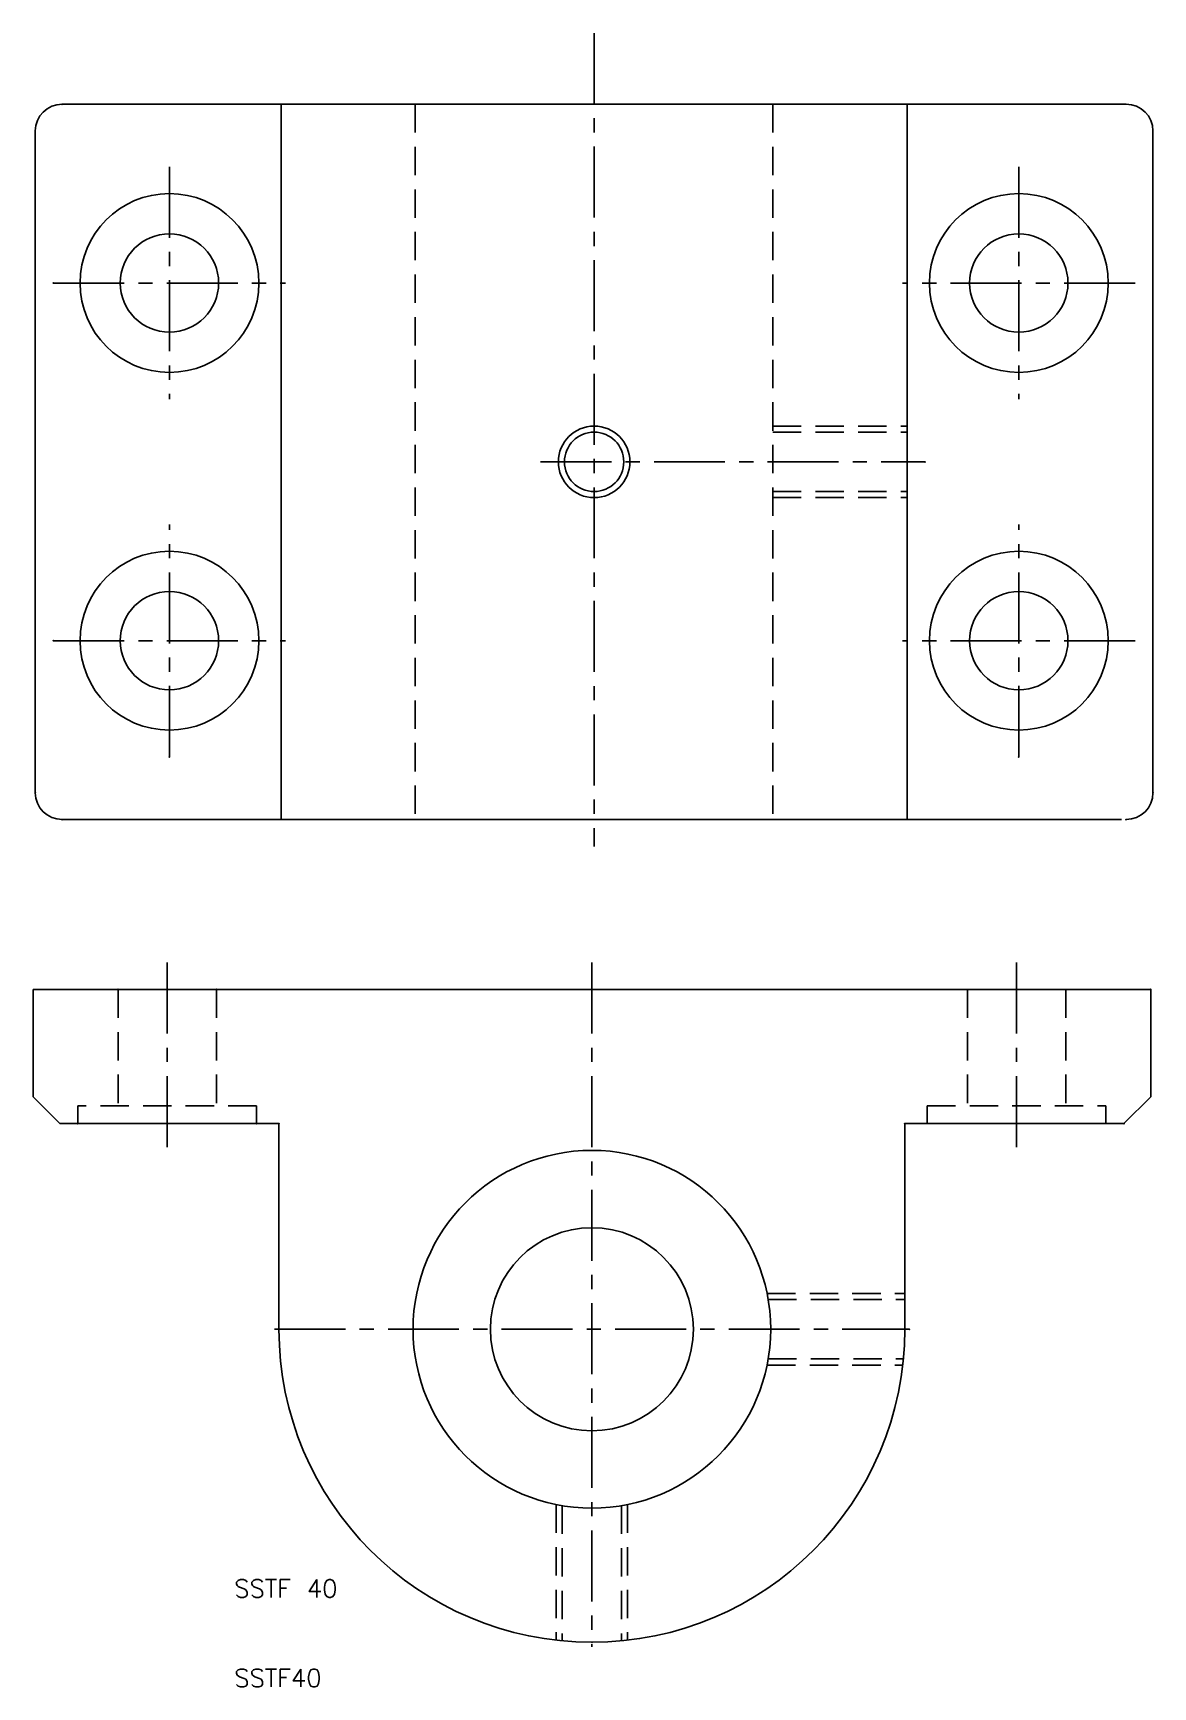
# Model space of a CAD drawing. Extents: x -12 to 113, y 10 to 195.
import ezdxf

# ---------------------------------------------------------------- set-up
doc = ezdxf.new("R2010")
doc.units = 0
doc.header["$LTSCALE"] = 0.25
doc.linetypes.add('CENTER', pattern=[50.8, 31.75, -6.35, 6.35, -6.35])
doc.linetypes.add('DASHED', pattern=[19.05, 12.7, -6.35])
doc.layers.get('0').update_dxf_attribs({"linetype": 'CONTINUOUS'})
doc.layers.add('CENTER', color=1, linetype='CENTER')
doc.styles.get("Standard").update_dxf_attribs({"font": 'txt.shx', "bigfont": 'extfont.shx'})

msp = doc.modelspace()

# ---------------------------------------------------------------- linework, layer by layer
for p, q in [((-9.25, 187), (109.75, 187)), ((15.25, 187), (15.25, 107)), ((85.25, 187), (85.25, 107)), ((-12.25, 184), (-12.25, 110)), ((112.75, 184), (112.75, 110)), ((-9.25, 107), (109.25, 107)), ((-12.5, 88), (112.5, 88)), ((-12.5, 88), (-12.5, 76)), ((112.5, 88), (112.5, 76)), ((-12.5, 76), (-9.5, 73)), ((109.5, 73), (112.5, 76)), ((-9.5, 73), (15, 73)), ((15, 73), (15, 50)), ((85, 73), (85, 50)), ((85, 73), (109.5, 73))]:
    msp.add_line(p, q)
at = {"color": 3, "linetype": 'DASHED'}
for p, q in [((30.25, 187), (30.25, 107)), ((70.25, 187), (70.25, 107)), ((70.25, 151), (85.25, 151)), ((70.25, 150.32), (85.25, 150.32)), ((70.25, 143.68), (85.25, 143.68)), ((70.25, 143), (85.25, 143)), ((-3, 88), (-3, 75)), ((8, 88), (8, 75)), ((92, 88), (92, 75)), ((103, 88), (103, 75)), ((12.5, 75), (-7.5, 75)), ((-7.5, 75), (-7.5, 73)), ((12.5, 75), (12.5, 73)), ((87.5, 75), (107.5, 75)), ((87.5, 75), (87.5, 73)), ((107.5, 75), (107.5, 73)), ((69.6, 54), (85, 54)), ((69.72, 53.32), (85, 53.32)), ((69.72, 46.68), (84.84, 46.68)), ((69.6, 46), (84.77, 46)), ((46, 30.4), (46, 15.23)), ((46.68, 30.28), (46.68, 15.16)), ((53.32, 30.28), (53.32, 15.16)), ((54, 30.4), (54, 15.23))]:
    msp.add_line(p, q, dxfattribs=at)
for centre, radius in [((2.75, 167), 10), ((97.75, 167), 10), ((2.75, 167), 5.5), ((97.75, 167), 5.5), ((50.25, 147), 4), ((50.25, 147), 3.32), ((2.75, 127), 10), ((97.75, 127), 10), ((2.75, 127), 5.5), ((97.75, 127), 5.5), ((50, 50), 20), ((50, 50), 11.35)]:
    msp.add_circle(centre, radius)
for centre, radius, start, end in [((-9.25, 184), 3, 90, 180), ((109.75, 184), 3, 0, 90), ((-9.25, 110), 3, 180, 270), ((109.75, 110), 3, 270, 0), ((50, 50), 35, 180, 0)]:
    msp.add_arc(centre, radius, start, end)
for p in [(-9.25, 187), (15.25, 187), (85.25, 187), (-10.25, 167), (87.25, 147), (-10.25, 127), (2.75, 114), (97.75, 114), (-12.25, 110), (112.75, 110), (-9.25, 107), (109.75, 107), (109.75, 107), (112.5, 88), (112.5, 88), (112.5, 88), (85, 73)]:
    msp.add_point(p)
for p in [(-3, 88), (8, 88), (-7.5, 73), (-7.5, 73), (12.5, 73), (15, 73), (109.5, 73), (85.5, 50), (50, 15)]:
    msp.add_point(p, dxfattribs=at)
at = {"layer": 'CENTER', "color": 1, "linetype": 'CENTER'}
for p, q in [((50.25, 194.95), (50.25, 104)), ((2.75, 180), (2.75, 154)), ((97.75, 180), (97.75, 154)), ((-10.25, 167), (15.75, 167)), ((110.75, 167), (84.75, 167)), ((44.25, 147), (87.25, 147)), ((2.75, 114), (2.75, 140)), ((97.75, 114), (97.75, 140)), ((-10.25, 127), (15.75, 127)), ((110.75, 127), (84.75, 127)), ((2.5, 91), (2.5, 70)), ((50, 91), (50, 14.5)), ((97.5, 91), (97.5, 70)), ((14.5, 50), (85.5, 50))]:
    msp.add_line(p, q, dxfattribs=at)

# ---------------------------------------------------------------- texts
for s, p in [('SSTF 40', (10, 20)), ('SSTF40', (10, 10))]:
    msp.add_text(s, height=2).set_placement(p)

doc.saveas('drawing.dxf')
